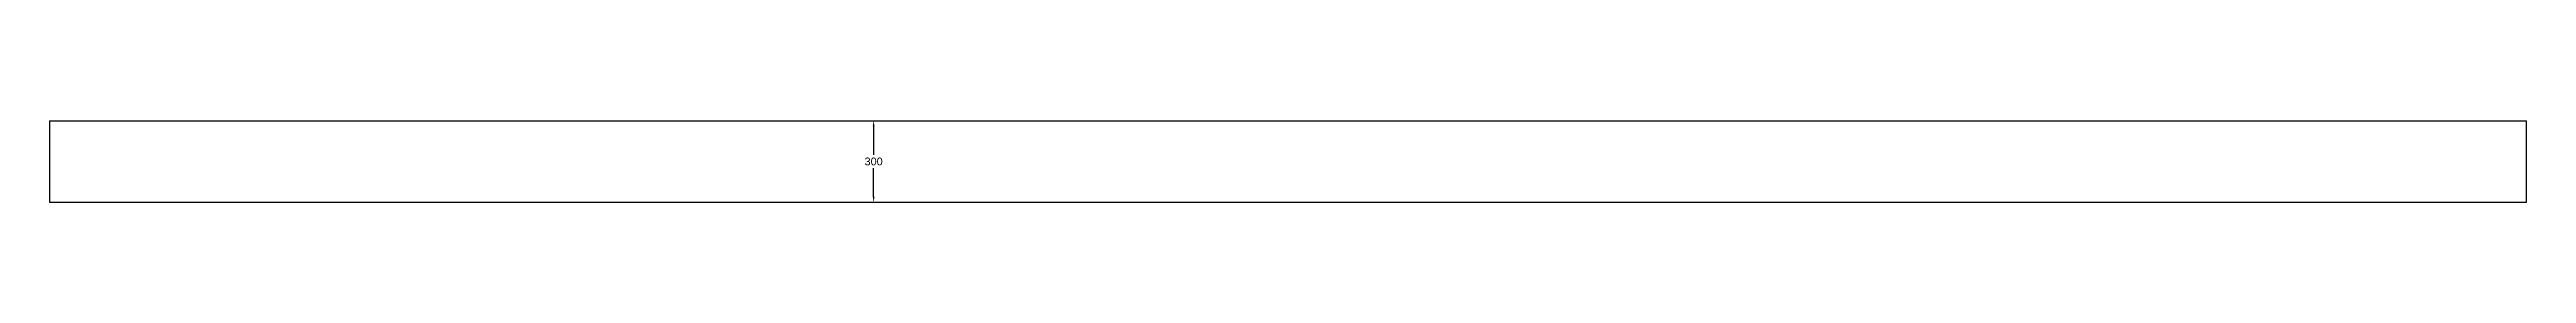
# Model space of a CAD drawing. Header units: millimetres. Extents: x -38650 to -29478, y -12206 to -11906.
import ezdxf

# ---------------------------------------------------------------- set-up
doc = ezdxf.new("R2010")
doc.units = ezdxf.units.MM
doc.header["$MEASUREMENT"] = 0
doc.styles.get("Standard").update_dxf_attribs({"font": 'arial.ttf'})
doc.dimstyles.get("Standard").update_dxf_attribs({"dimscale": 115, "dimtxt": 0.25, "dimasz": 0.18, "dimexe": 0.18, "dimexo": 0.0625, "dimgap": 0.09, "dimtad": 0, "dimtih": 1, "dimtoh": 1, "dimdec": 0, "dimzin": 0, "dimdsep": 46, "dimtxsty": 'Standard', "dimcen": 0.09, "dimclrd": 2, "dimclre": 2, "dimclrt": 3, "dimadec": 0, "dimazin": 0, "dimtfac": 1, "dimtdec": 0, "dimtofl": 0, "dimtmove": 0, "dimatfit": 3, "dimfxl": 1, "dimtolj": 1, "dimtzin": 0, "dimarcsym": 0})

# ---------------------------------------------------------------- blocks, each defined once
blk = doc.blocks.new('*D0')
at = {"color": 2, "lineweight": -2}
for p, q in [((-35632.3125, -11906), (-35577.8, -11906)), ((-35598.5, -11926.7), (-35598.5, -12030.961221)), ((-35598.5, -12185.3), (-35598.5, -12081.038779)), ((-35632.3125, -12206), (-35577.8, -12206))]:
    blk.add_line(p, q, dxfattribs=at)
at = {"color": 2}
for points in [[(-35601.95, -11926.7), (-35595.05, -11926.7), (-35598.5, -11906)], [(-35601.95, -12185.3), (-35595.05, -12185.3), (-35598.5, -12206)]]:
    blk.add_solid(points, dxfattribs=at)
at = {"layer": 'Defpoints', "color": 0}
for p in [(-35639.5, -11906), (-35639.5, -12206), (-35598.5, -12206)]:
    blk.add_point(p, dxfattribs=at)
at = {"color": 3, "insert": (-35598.5, -12056), "char_height": 28.75, "attachment_point": 5}
blk.add_mtext('\\A1;300', dxfattribs=at)

msp = doc.modelspace()

# ---------------------------------------------------------------- linework, layer by layer
for p, q in [((-38650.5, -11906), (-38650.5, -12206)), ((-38650.5, -11906), (-29477.5, -11906)), ((-29477.5, -12206), (-29477.5, -11906)), ((-38650.5, -12206), (-29477.5, -12206))]:
    msp.add_line(p, q)

# ---------------------------------------------------------------- dimensions: what is measured, and where the dimension line sits
dim = msp.add_linear_dim(base=(-35598.5, -12206), p1=(-35639.5, -11906), p2=(-35639.5, -12206), angle=90, dimstyle='Standard')
dim.commit()
dim.dimension.update_dxf_attribs({"geometry": '*D0', "text_midpoint": (-35598.5, -12056)})

doc.saveas('drawing.dxf')
